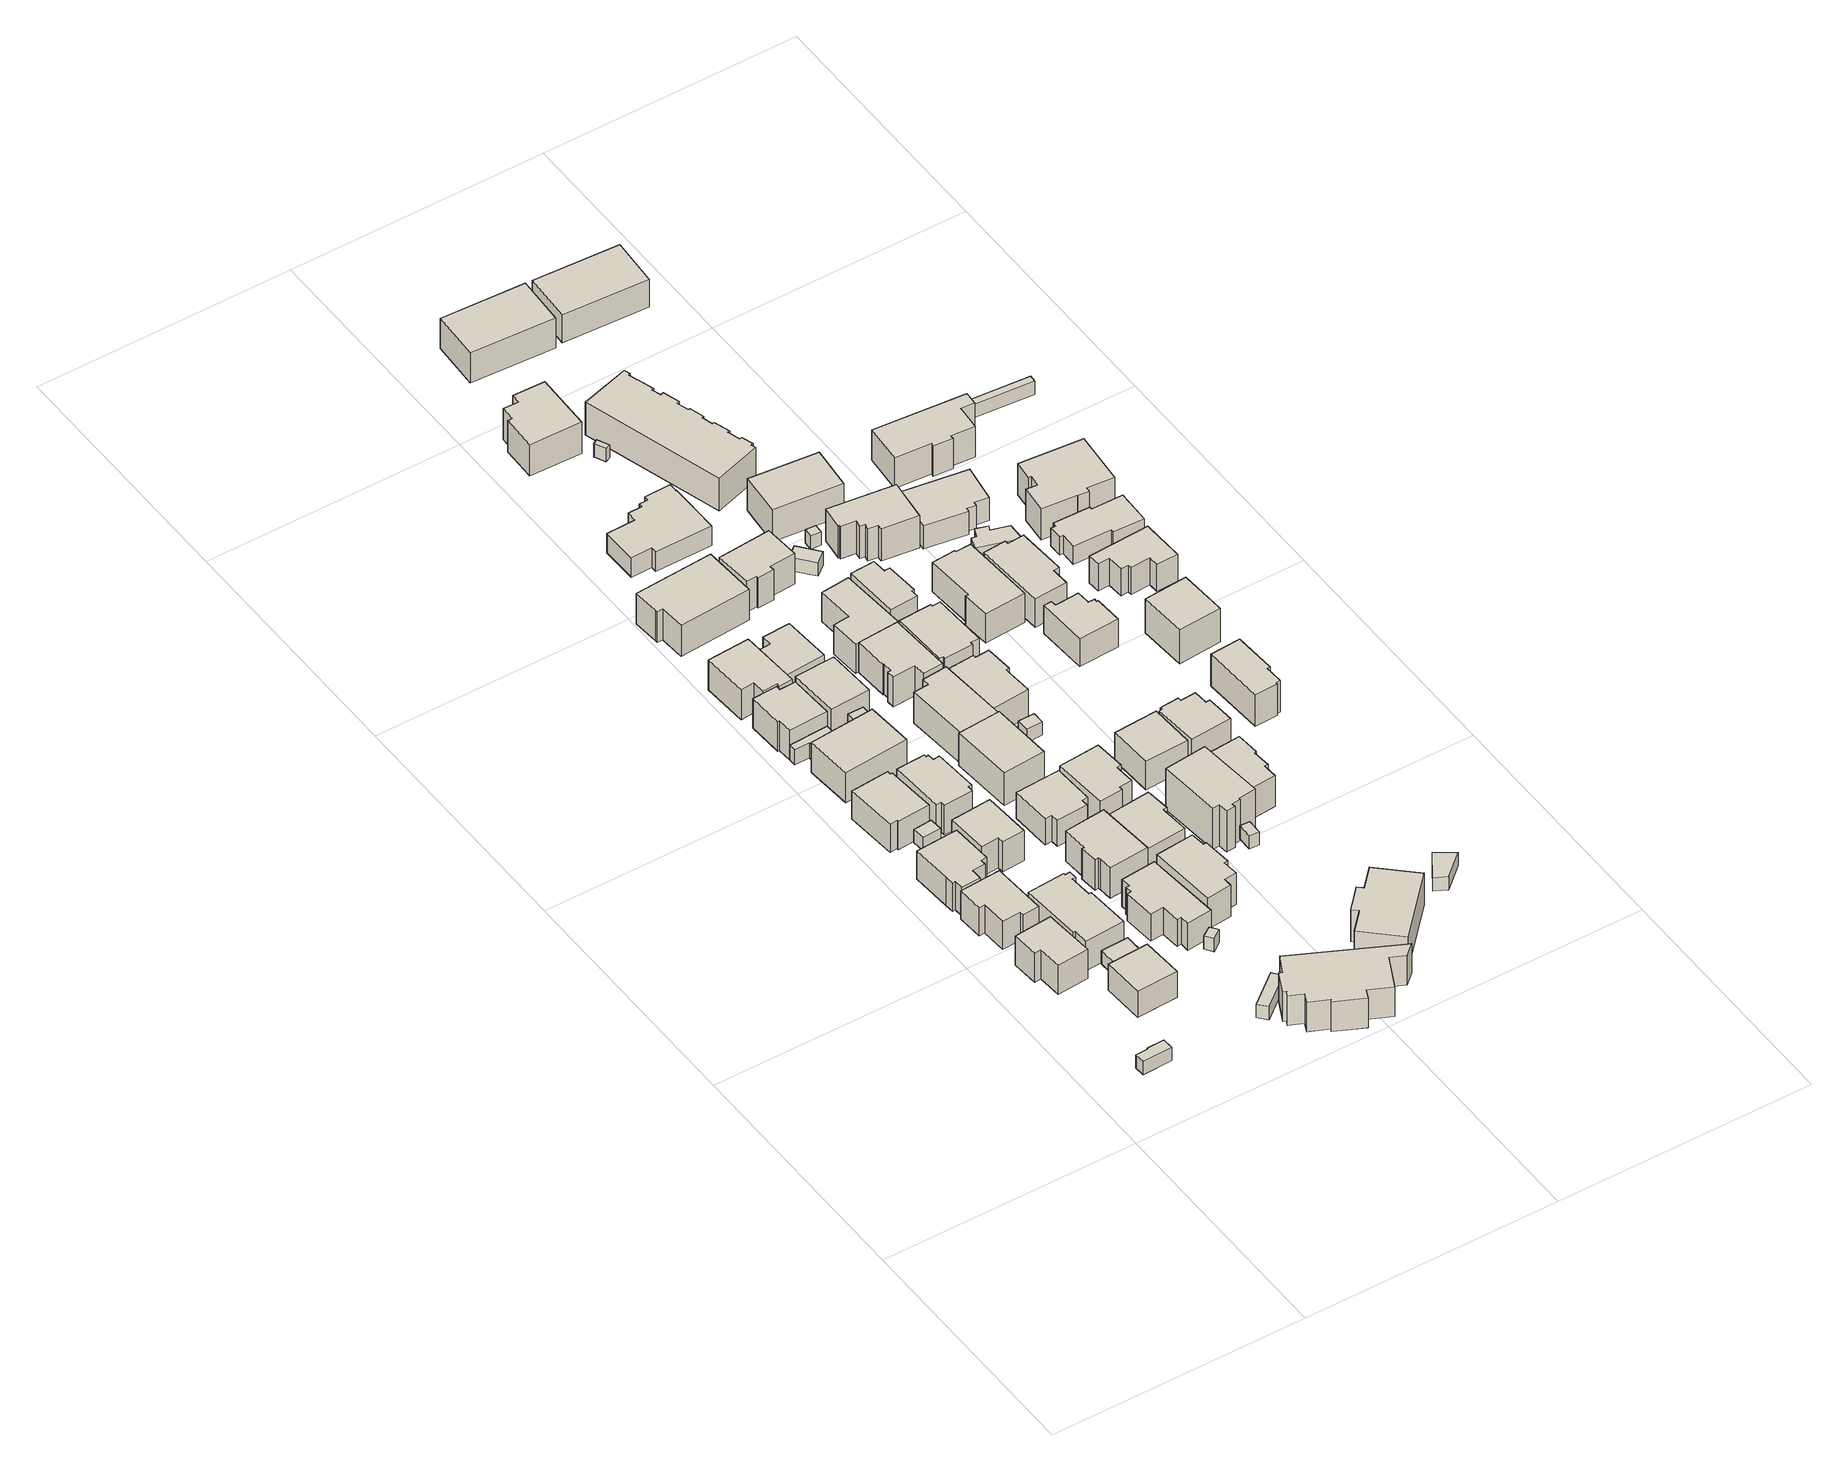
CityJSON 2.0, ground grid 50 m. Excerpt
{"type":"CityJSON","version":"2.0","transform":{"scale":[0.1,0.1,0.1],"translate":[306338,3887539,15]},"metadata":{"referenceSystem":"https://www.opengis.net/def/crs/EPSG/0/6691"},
"CityObjects":{
"building1":{"type":"Building","attributes":{"class":"3001","measuredHeight":2,"BuildingIDAttribute.prefecture":"22","BuildingIDAttribute.city":"22203","BuildingDetailAttribute.surveyYear":2015},"geometry":[{"type":"Solid","lod":"1","boundaries":[[[[0,1,2,3,4,5]],[[4,6,7,5]],[[3,8,6,4]],[[2,9,8,3]],[[1,10,9,2]],[[0,11,10,1]],[[5,7,11,0]],[[6,8,9,10,11,7]]]]}]},
"building2":{"type":"Building","attributes":{"class":"3001","measuredHeight":2,"BuildingIDAttribute.prefecture":"22","BuildingIDAttribute.city":"22203","BuildingDetailAttribute.surveyYear":2015},"geometry":[{"type":"Solid","lod":"1","boundaries":[[[[12,13,14,15,16,17]],[[16,18,19,17]],[[15,20,18,16]],[[14,21,20,15]],[[13,22,21,14]],[[12,23,22,13]],[[17,19,23,12]],[[18,20,21,22,23,19]]]]}]},
"building3":{"type":"Building","attributes":{"class":"3001","measuredHeight":2,"BuildingIDAttribute.prefecture":"22","BuildingIDAttribute.city":"22203","BuildingDetailAttribute.surveyYear":2015},"geometry":[{"type":"Solid","lod":"1","boundaries":[[[[24,25,26,27,28,29,30,31]],[[30,32,33,31]],[[29,34,32,30]],[[28,35,34,29]],[[27,36,35,28]],[[26,37,36,27]],[[25,38,37,26]],[[24,39,38,25]],[[31,33,39,24]],[[32,34,35,36,37,38,39,33]]]]}]},
"building4":{"type":"Building","attributes":{"class":"3001","measuredHeight":2,"BuildingIDAttribute.prefecture":"22","BuildingIDAttribute.city":"22203","BuildingDetailAttribute.surveyYear":2015},"geometry":[{"type":"Solid","lod":"1","boundaries":[[[[40,41,42,43]],[[42,44,45,43]],[[41,46,44,42]],[[40,47,46,41]],[[43,45,47,40]],[[44,46,47,45]]]]}]},
"building5":{"type":"Building","attributes":{"class":"3001","measuredHeight":2,"BuildingIDAttribute.prefecture":"22","BuildingIDAttribute.city":"22203","BuildingDetailAttribute.surveyYear":2015},"geometry":[{"type":"Solid","lod":"1","boundaries":[[[[48,49,50,51,52,53,54,55,56,57,58]],[[57,59,60,58]],[[56,61,59,57]],[[55,62,61,56]],[[54,63,62,55]],[[53,64,63,54]],[[52,65,64,53]],[[51,66,65,52]],[[50,67,66,51]],[[49,68,67,50]],[[48,69,68,49]],[[58,60,69,48]],[[59,61,62,63,64,65,66,67,68,69,60]]]]}]},
"building6":{"type":"Building","attributes":{"class":"3003","measuredHeight":2,"BuildingIDAttribute.prefecture":"22","BuildingIDAttribute.city":"22203","BuildingDetailAttribute.surveyYear":2015},"geometry":[{"type":"Solid","lod":"1","boundaries":[[[[70,71,72,73]],[[72,74,75,73]],[[71,76,74,72]],[[70,77,76,71]],[[73,75,77,70]],[[74,76,77,75]]]]}]},
"building7":{"type":"Building","attributes":{"class":"3001","measuredHeight":2,"BuildingIDAttribute.prefecture":"22","BuildingIDAttribute.city":"22203","BuildingDetailAttribute.surveyYear":2015},"geometry":[{"type":"Solid","lod":"1","boundaries":[[[[78,79,80,81,82,83,84,85,86,87,88,89]],[[88,90,91,89]],[[87,92,90,88]],[[86,93,92,87]],[[85,94,93,86]],[[84,95,94,85]],[[83,96,95,84]],[[82,97,96,83]],[[81,98,97,82]],[[80,99,98,81]],[[79,100,99,80]],[[78,101,100,79]],[[89,91,101,78]],[[90,92,93,94,95,96,97,98,99,100,101,91]]]]}]},
"building8":{"type":"Building","attributes":{"class":"3001","measuredHeight":2,"BuildingIDAttribute.prefecture":"22","BuildingIDAttribute.city":"22203","BuildingDetailAttribute.surveyYear":2015},"geometry":[{"type":"Solid","lod":"1","boundaries":[[[[102,103,104,105,106,107,108,109]],[[108,110,111,109]],[[107,112,110,108]],[[106,113,112,107]],[[105,114,113,106]],[[104,115,114,105]],[[103,116,115,104]],[[102,117,116,103]],[[109,111,117,102]],[[110,112,113,114,115,116,117,111]]]]}]},
"building9":{"type":"Building","attributes":{"class":"3003","measuredHeight":2,"BuildingIDAttribute.prefecture":"22","BuildingIDAttribute.city":"22203","BuildingDetailAttribute.surveyYear":2015},"geometry":[{"type":"Solid","lod":"1","boundaries":[[[[118,119,120,121]],[[120,122,123,121]],[[119,124,122,120]],[[118,125,124,119]],[[121,123,125,118]],[[122,124,125,123]]]]}]},
"building10":{"type":"Building","attributes":{"class":"3001","measuredHeight":2,"BuildingIDAttribute.prefecture":"22","BuildingIDAttribute.city":"22203","BuildingDetailAttribute.surveyYear":2015},"geometry":[{"type":"Solid","lod":"1","boundaries":[[[[126,127,128,129,130,131]],[[130,132,133,131]],[[129,134,132,130]],[[128,135,134,129]],[[127,136,135,128]],[[126,137,136,127]],[[131,133,137,126]],[[132,134,135,136,137,133]]]]}]},
"building11":{"type":"Building","attributes":{"class":"3003","measuredHeight":2,"BuildingIDAttribute.prefecture":"22","BuildingIDAttribute.city":"22203","BuildingDetailAttribute.surveyYear":2015},"geometry":[{"type":"Solid","lod":"1","boundaries":[[[[138,139,140,141,142,143]],[[142,144,145,143]],[[141,146,144,142]],[[140,147,146,141]],[[139,148,147,140]],[[138,149,148,139]],[[143,145,149,138]],[[144,146,147,148,149,145]]]]}]},
"building12":{"type":"Building","attributes":{"class":"3001","measuredHeight":2,"BuildingIDAttribute.prefecture":"22","BuildingIDAttribute.city":"22203","BuildingDetailAttribute.surveyYear":2015},"geometry":[{"type":"Solid","lod":"1","boundaries":[[[[138,143,150,151,152,153,154,155]],[[154,156,157,155]],[[153,158,156,154]],[[152,159,158,153]],[[151,160,159,152]],[[150,161,160,151]],[[143,162,161,150]],[[138,163,162,143]],[[155,157,163,138]],[[156,158,159,160,161,162,163,157]]]]}]},
"building13":{"type":"Building","attributes":{"class":"3003","measuredHeight":2,"BuildingIDAttribute.prefecture":"22","BuildingIDAttribute.city":"22203","BuildingDetailAttribute.surveyYear":2015},"geometry":[{"type":"Solid","lod":"1","boundaries":[[[[164,165,166,167,168]],[[167,169,170,168]],[[166,171,169,167]],[[165,172,171,166]],[[164,173,172,165]],[[168,170,173,164]],[[169,171,172,173,170]]]]}]},
"building14":{"type":"Building","attributes":{"class":"3001","measuredHeight":2,"BuildingIDAttribute.prefecture":"22","BuildingIDAttribute.city":"22203","BuildingDetailAttribute.surveyYear":2015},"geometry":[{"type":"Solid","lod":"1","boundaries":[[[[174,175,176,177]],[[176,178,179,177]],[[175,180,178,176]],[[174,181,180,175]],[[177,179,181,174]],[[178,180,181,179]]]]}]},
"building15":{"type":"Building","attributes":{"class":"3001","measuredHeight":2,"BuildingIDAttribute.prefecture":"22","BuildingIDAttribute.city":"22203","BuildingDetailAttribute.surveyYear":2015},"geometry":[{"type":"Solid","lod":"1","boundaries":[[[[182,183,184,185,186,187,188,189,190,191,192,193]],[[192,194,195,193]],[[191,196,194,192]],[[190,197,196,191]],[[189,198,197,190]],[[188,199,198,189]],[[187,200,199,188]],[[186,201,200,187]],[[185,202,201,186]],[[184,203,202,185]],[[183,204,203,184]],[[182,205,204,183]],[[193,195,205,182]],[[194,196,197,198,199,200,201,202,203,204,205,195]]]]}]},
"building16":{"type":"Building","attributes":{"class":"3001","measuredHeight":2,"BuildingIDAttribute.prefecture":"22","BuildingIDAttribute.city":"22203","BuildingDetailAttribute.surveyYear":2015},"geometry":[{"type":"Solid","lod":"1","boundaries":[[[[206,207,208,209,210,211,212,213]],[[212,214,215,213]],[[211,216,214,212]],[[210,217,216,211]],[[209,218,217,210]],[[208,219,218,209]],[[207,220,219,208]],[[206,221,220,207]],[[213,215,221,206]],[[214,216,217,218,219,220,221,215]]]]}]},
"building17":{"type":"Building","attributes":{"class":"3001","measuredHeight":2,"BuildingIDAttribute.prefecture":"22","BuildingIDAttribute.city":"22203","BuildingDetailAttribute.surveyYear":2015},"geometry":[{"type":"Solid","lod":"1","boundaries":[[[[222,223,224,225,226,227,228,229,230,231,232,233]],[[232,234,235,233]],[[231,236,234,232]],[[230,237,236,231]],[[229,238,237,230]],[[228,239,238,229]],[[227,240,239,228]],[[226,241,240,227]],[[225,242,241,226]],[[224,243,242,225]],[[223,244,243,224]],[[222,245,244,223]],[[233,235,245,222]],[[234,236,237,238,239,240,241,242,243,244,245,235]]]]}]},
"building18":{"type":"Building","attributes":{"class":"3001","measuredHeight":2,"BuildingIDAttribute.prefecture":"22","BuildingIDAttribute.city":"22203","BuildingDetailAttribute.surveyYear":2015},"geometry":[{"type":"Solid","lod":"1","boundaries":[[[[246,247,248,249]],[[248,250,251,249]],[[247,252,250,248]],[[246,253,252,247]],[[249,251,253,246]],[[250,252,253,251]]]]}]},
"building19":{"type":"Building","attributes":{"class":"3001","measuredHeight":2,"BuildingIDAttribute.prefecture":"22","BuildingIDAttribute.city":"22203","BuildingDetailAttribute.surveyYear":2015},"geometry":[{"type":"Solid","lod":"1","boundaries":[[[[254,255,256,257]],[[256,258,259,257]],[[255,260,258,256]],[[254,261,260,255]],[[257,259,261,254]],[[258,260,261,259]]]]}]},
"building20":{"type":"Building","attributes":{"class":"3001","measuredHeight":2,"BuildingIDAttribute.prefecture":"22","BuildingIDAttribute.city":"22203","BuildingDetailAttribute.surveyYear":2015},"geometry":[{"type":"Solid","lod":"1","boundaries":[[[[262,263,264,265,266,267,268,269,270]],[[269,271,272,270]],[[268,273,271,269]],[[267,274,273,268]],[[266,275,274,267]],[[265,276,275,266]],[[264,277,276,265]],[[263,278,277,264]],[[262,279,278,263]],[[270,272,279,262]],[[271,273,274,275,276,277,278,279,272]]]]}]},
"building21":{"type":"Building","attributes":{"class":"3001","measuredHeight":2,"BuildingIDAttribute.prefecture":"22","BuildingIDAttribute.city":"22203","BuildingDetailAttribute.surveyYear":2015},"geometry":[{"type":"Solid","lod":"1","boundaries":[[[[280,281,282,283]],[[282,284,285,283]],[[281,286,284,282]],[[280,287,286,281]],[[283,285,287,280]],[[284,286,287,285]]]]}]},
"building22":{"type":"Building","attributes":{"class":"3001","measuredHeight":2,"BuildingIDAttribute.prefecture":"22","BuildingIDAttribute.city":"22203","BuildingDetailAttribute.surveyYear":2015},"geometry":[{"type":"Solid","lod":"1","boundaries":[[[[288,289,290,291,292,293,294,295,296,297,298,299,300,301,302,303]],[[302,304,305,303]],[[301,306,304,302]],[[300,307,306,301]],[[299,308,307,300]],[[298,309,308,299]],[[297,310,309,298]],[[296,311,310,297]],[[295,312,311,296]],[[294,313,312,295]],[[293,314,313,294]],[[292,315,314,293]],[[291,316,315,292]],[[290,317,316,291]],[[289,318,317,290]],[[288,319,318,289]],[[303,305,319,288]],[[304,306,307,308,309,310,311,312,313,314,315,316,317,318,319,305]]]]}]},
"building23":{"type":"Building","attributes":{"class":"3001","measuredHeight":2,"BuildingIDAttribute.prefecture":"22","BuildingIDAttribute.city":"22203","BuildingDetailAttribute.surveyYear":2015},"geometry":[{"type":"Solid","lod":"1","boundaries":[[[[320,321,322,323,324,325,326]],[[325,327,328,326]],[[324,329,327,325]],[[323,330,329,324]],[[322,331,330,323]],[[321,332,331,322]],[[320,333,332,321]],[[326,328,333,320]],[[327,329,330,331,332,333,328]]]]}]},
"building24":{"type":"Building","attributes":{"class":"3001","measuredHeight":2,"BuildingIDAttribute.prefecture":"22","BuildingIDAttribute.city":"22203","BuildingDetailAttribute.surveyYear":2015},"geometry":[{"type":"Solid","lod":"1","boundaries":[[[[334,335,336,337,338,339]],[[338,340,341,339]],[[337,342,340,338]],[[336,343,342,337]],[[335,344,343,336]],[[334,345,344,335]],[[339,341,345,334]],[[340,342,343,344,345,341]]]]}]},
"building25":{"type":"Building","attributes":{"class":"3001","measuredHeight":2,"BuildingIDAttribute.prefecture":"22","BuildingIDAttribute.city":"22203","BuildingDetailAttribute.surveyYear":2015},"geometry":[{"type":"Solid","lod":"1","boundaries":[[[[346,347,348,349,350,351,352,353]],[[352,354,355,353]],[[351,356,354,352]],[[350,357,356,351]],[[349,358,357,350]],[[348,359,358,349]],[[347,360,359,348]],[[346,361,360,347]],[[353,355,361,346]],[[354,356,357,358,359,360,361,355]]]]}]},
"building26":{"type":"Building","attributes":{"class":"3001","measuredHeight":2,"BuildingIDAttribute.prefecture":"22","BuildingIDAttribute.city":"22203","BuildingDetailAttribute.surveyYear":2015},"geometry":[{"type":"Solid","lod":"1","boundaries":[[[[362,363,364,365,366,367,368,369,370,371]],[[370,372,373,371]],[[369,374,372,370]],[[368,375,374,369]],[[367,376,375,368]],[[366,377,376,367]],[[365,378,377,366]],[[364,379,378,365]],[[363,380,379,364]],[[362,381,380,363]],[[371,373,381,362]],[[372,374,375,376,377,378,379,380,381,373]]]]}]},
"building27":{"type":"Building","attributes":{"class":"3001","measuredHeight":2,"BuildingIDAttribute.prefecture":"22","BuildingIDAttribute.city":"22203","BuildingDetailAttribute.surveyYear":2015},"geometry":[{"type":"Solid","lod":"1","boundaries":[[[[382,383,384,385]],[[384,386,387,385]],[[383,388,386,384]],[[382,389,388,383]],[[385,387,389,382]],[[386,388,389,387]]]]}]},
"building28":{"type":"Building","attributes":{"class":"3001","measuredHeight":2,"BuildingIDAttribute.prefecture":"22","BuildingIDAttribute.city":"22203","BuildingDetailAttribute.surveyYear":2015},"geometry":[{"type":"Solid","lod":"1","boundaries":[[[[390,391,392,393,394,395]],[[394,396,397,395]],[[393,398,396,394]],[[392,399,398,393]],[[391,400,399,392]],[[390,401,400,391]],[[395,397,401,390]],[[396,398,399,400,401,397]]]]}]},
"building29":{"type":"Building","attributes":{"class":"3001","measuredHeight":2,"BuildingIDAttribute.prefecture":"22","BuildingIDAttribute.city":"22203","BuildingDetailAttribute.surveyYear":2015},"geometry":[{"type":"Solid","lod":"1","boundaries":[[[[402,403,404,405,406,407]],[[406,408,409,407]],[[405,410,408,406]],[[404,411,410,405]],[[403,412,411,404]],[[402,413,412,403]],[[407,409,413,402]],[[408,410,411,412,413,409]]]]}]},
"building30":{"type":"Building","attributes":{"class":"3001","measuredHeight":2,"BuildingIDAttribute.prefecture":"22","BuildingIDAttribute.city":"22203","BuildingDetailAttribute.surveyYear":2015},"geometry":[{"type":"Solid","lod":"1","boundaries":[[[[414,415,416,417,418,419,420,421]],[[420,422,423,421]],[[419,424,422,420]],[[418,425,424,419]],[[417,426,425,418]],[[416,427,426,417]],[[415,428,427,416]],[[414,429,428,415]],[[421,423,429,414]],[[422,424,425,426,427,428,429,423]]]]}]},
"building31":{"type":"Building","attributes":{"class":"3001","measuredHeight":2,"BuildingIDAttribute.prefecture":"22","BuildingIDAttribute.city":"22203","BuildingDetailAttribute.surveyYear":2015},"geometry":[{"type":"Solid","lod":"1","boundaries":[[[[430,431,432,433,434,435,436,437,438,439,440,441,442,443]],[[442,444,445,443]],[[441,446,444,442]],[[440,447,446,441]],[[439,448,447,440]],[[438,449,448,439]],[[437,450,449,438]],[[436,451,450,437]],[[435,452,451,436]],[[434,453,452,435]],[[433,454,453,434]],[[432,455,454,433]],[[431,456,455,432]],[[430,457,456,431]],[[443,445,457,430]],[[444,446,447,448,449,450,451,452,453,454,455,456,457,445]]]]}]},
"building32":{"type":"Building","attributes":{"class":"3001","measuredHeight":2,"BuildingIDAttribute.prefecture":"22","BuildingIDAttribute.city":"22203","BuildingDetailAttribute.surveyYear":2015},"geometry":[{"type":"Solid","lod":"1","boundaries":[[[[458,459,460,461,462,463,464,465,466,467]],[[466,468,469,467]],[[465,470,468,466]],[[464,471,470,465]],[[463,472,471,464]],[[462,473,472,463]],[[461,474,473,462]],[[460,475,474,461]],[[459,476,475,460]],[[458,477,476,459]],[[467,469,477,458]],[[468,470,471,472,473,474,475,476,477,469]]]]}]},
"building33":{"type":"Building","attributes":{"class":"3001","measuredHeight":2,"BuildingIDAttribute.prefecture":"22","BuildingIDAttribute.city":"22203","BuildingDetailAttribute.surveyYear":2015},"geometry":[{"type":"Solid","lod":"1","boundaries":[[[[478,479,480,481,482,483,484,485]],[[484,486,487,485]],[[483,488,486,484]],[[482,489,488,483]],[[481,490,489,482]],[[480,491,490,481]],[[479,492,491,480]],[[478,493,492,479]],[[485,487,493,478]],[[486,488,489,490,491,492,493,487]]]]}]},
"building34":{"type":"Building","attributes":{"class":"3001","measuredHeight":2,"BuildingIDAttribute.prefecture":"22","BuildingIDAttribute.city":"22203","BuildingDetailAttribute.surveyYear":2015},"geometry":[{"type":"Solid","lod":"1","boundaries":[[[[494,495,496,497,498,499]],[[498,500,501,499]],[[497,502,500,498]],[[496,503,502,497]],[[495,504,503,496]],[[494,505,504,495]],[[499,501,505,494]],[[500,502,503,504,505,501]]]]}]},
"building35":{"type":"Building","attributes":{"class":"3001","measuredHeight":2,"BuildingIDAttribute.prefecture":"22","BuildingIDAttribute.city":"22203","BuildingDetailAttribute.surveyYear":2015},"geometry":[{"type":"Solid","lod":"1","boundaries":[[[[506,507,508,509]],[[508,510,511,509]],[[507,512,510,508]],[[506,513,512,507]],[[509,511,513,506]],[[510,512,513,511]]]]}]},
"building36":{"type":"Building","attributes":{"class":"3002","measuredHeight":2,"BuildingIDAttribute.prefecture":"22","BuildingIDAttribute.city":"22203","BuildingDetailAttribute.surveyYear":2015},"geometry":[{"type":"Solid","lod":"1","boundaries":[[[[514,515,516,517,518,519,520,521]],[[520,522,523,521]],[[519,524,522,520]],[[518,525,524,519]],[[517,526,525,518]],[[516,527,526,517]],[[515,528,527,516]],[[514,529,528,515]],[[521,523,529,514]],[[522,524,525,526,527,528,529,523]]]]}]},
"building37":{"type":"Building","attributes":{"class":"3001","measuredHeight":2,"BuildingIDAttribute.prefecture":"22","BuildingIDAttribute.city":"22203","BuildingDetailAttribute.surveyYear":2015},"geometry":[{"type":"Solid","lod":"1","boundaries":[[[[530,531,532,533,534,535,536,537]],[[536,538,539,537]],[[535,540,538,536]],[[534,541,540,535]],[[533,542,541,534]],[[532,543,542,533]],[[531,544,543,532]],[[530,545,544,531]],[[537,539,545,530]],[[538,540,541,542,543,544,545,539]]]]}]},
"building38":{"type":"Building","attributes":{"class":"3001","measuredHeight":2,"BuildingIDAttribute.prefecture":"22","BuildingIDAttribute.city":"22203","BuildingDetailAttribute.surveyYear":2015},"geometry":[{"type":"Solid","lod":"1","boundaries":[[[[546,547,548,549,550,551,552,553]],[[552,554,555,553]],[[551,556,554,552]],[[550,557,556,551]],[[549,558,557,550]],[[548,559,558,549]],[[547,560,559,548]],[[546,561,560,547]],[[553,555,561,546]],[[554,556,557,558,559,560,561,555]]]]}]},
"building39":{"type":"Building","attributes":{"class":"3001","measuredHeight":2,"BuildingIDAttribute.prefecture":"22","BuildingIDAttribute.city":"22203","BuildingDetailAttribute.surveyYear":2015},"geometry":[{"type":"Solid","lod":"1","boundaries":[[[[562,563,564,565]],[[564,566,567,565]],[[563,568,566,564]],[[562,569,568,563]],[[565,567,569,562]],[[566,568,569,567]]]]}]},
"building40":{"type":"Building","attributes":{"class":"3001","measuredHeight":2,"BuildingIDAttribute.prefecture":"22","BuildingIDAttribute.city":"22203","BuildingDetailAttribute.surveyYear":2015},"geometry":[{"type":"Solid","lod":"1","boundaries":[[[[570,571,572,573,574,575,576,577,578,579]],[[578,580,581,579]],[[577,582,580,578]],[[576,583,582,577]],[[575,584,583,576]],[[574,585,584,575]],[[573,586,585,574]],[[572,587,586,573]],[[571,588,587,572]],[[570,589,588,571]],[[579,581,589,570]],[[580,582,583,584,585,586,587,588,589,581]]]]}]},
"building41":{"type":"Building","attributes":{"class":"3001","measuredHeight":2,"BuildingIDAttribute.prefecture":"22","BuildingIDAttribute.city":"22203","BuildingDetailAttribute.surveyYear":2015},"geometry":[{"type":"Solid","lod":"1","boundaries":[[[[590,591,592,593,594,595,596,597,598,599]],[[598,600,601,599]],[[597,602,600,598]],[[596,603,602,597]],[[595,604,603,596]],[[594,605,604,595]],[[593,606,605,594]],[[592,607,606,593]],[[591,608,607,592]],[[590,609,608,591]],[[599,601,609,590]],[[600,602,603,604,605,606,607,608,609,601]]]]}]},
"building42":{"type":"Building","attributes":{"class":"3001","measuredHeight":2,"BuildingIDAttribute.prefecture":"22","BuildingIDAttribute.city":"22203","BuildingDetailAttribute.surveyYear":2015},"geometry":[{"type":"Solid","lod":"1","boundaries":[[[[610,611,612,613]],[[612,614,615,613]],[[611,616,614,612]],[[610,617,616,611]],[[613,615,617,610]],[[614,616,617,615]]]]}]},
"building43":{"type":"Building","attributes":{"class":"3001","measuredHeight":2,"BuildingIDAttribute.prefecture":"22","BuildingIDAttribute.city":"22203","BuildingDetailAttribute.surveyYear":2015},"geometry":[{"type":"Solid","lod":"1","boundaries":[[[[618,619,620,621,622,623,624,625]],[[624,626,627,625]],[[623,628,626,624]],[[622,629,628,623]],[[621,630,629,622]],[[620,631,630,621]],[[619,632,631,620]],[[618,633,632,619]],[[625,627,633,618]],[[626,628,629,630,631,632,633,627]]]]}]},
"building44":{"type":"Building","attributes":{"class":"3003","measuredHeight":2,"BuildingIDAttribute.prefecture":"22","BuildingIDAttribute.city":"22203","BuildingDetailAttribute.surveyYear":2015},"geometry":[{"type":"Solid","lod":"1","boundaries":[[[[634,635,636,637]],[[636,638,639,637]],[[635,640,638,636]],[[634,641,640,635]],[[637,639,641,634]],[[638,640,641,639]]]]}]},
"building45":{"type":"Building","attributes":{"class":"3001","measuredHeight":2,"BuildingIDAttribute.prefecture":"22","BuildingIDAttribute.city":"22203","BuildingDetailAttribute.surveyYear":2015},"geometry":[{"type":"Solid","lod":"1","boundaries":[[[[642,643,644,645]],[[644,646,647,645]],[[643,648,646,644]],[[642,649,648,643]],[[645,647,649,642]],[[646,648,649,647]]]]}]},
"building46":{"type":"Building","attributes":{"class":"3001","measuredHeight":2,"BuildingIDAttribute.prefecture":"22","BuildingIDAttribute.city":"22203","BuildingDetailAttribute.surveyYear":2015},"geometry":[{"type":"Solid","lod":"1","boundaries":[[[[650,651,652,653]],[[652,654,655,653]],[[651,656,654,652]],[[650,657,656,651]],[[653,655,657,650]],[[654,656,657,655]]]]}]},
"building47":{"type":"Building","attributes":{"class":"3001","measuredHeight":2,"BuildingIDAttribute.prefecture":"22","BuildingIDAttribute.city":"22203","BuildingDetailAttribute.surveyYear":2015},"geometry":[{"type":"Solid","lod":"1","boundaries":[[[[658,659,660,661,662,663,664,665]],[[664,666,667,665]],[[663,668,666,664]],[[662,669,668,663]],[[661,670,669,662]],[[660,671,670,661]],[[659,672,671,660]],[[658,673,672,659]],[[665,667,673,658]],[[666,668,669,670,671,672,673,667]]]]}]},
"building48":{"type":"Building","attributes":{"class":"3001","measuredHeight":2,"BuildingIDAttribute.prefecture":"22","BuildingIDAttribute.city":"22203","BuildingDetailAttribute.surveyYear":2015},"geometry":[{"type":"Solid","lod":"1","boundaries":[[[[674,675,676,677,678,679,680,681,682,683,684,685,686,687,688,689,690,691,692,693,694,695,696,697,698,699]],[[698,700,701,699]],[[697,702,700,698]],[[696,703,702,697]],[[695,704,703,696]],[[694,705,704,695]],[[693,706,705,694]],[[692,707,706,693]],[[691,708,707,692]],[[690,709,708,691]],[[689,710,709,690]],[[688,711,710,689]],[[687,712,711,688]],[[686,713,712,687]],[[685,714,713,686]],[[684,715,714,685]],[[683,716,715,684]],[[682,717,716,683]],[[681,718,717,682]],[[680,719,718,681]],[[679,720,719,680]],[[678,721,720,679]],[[677,722,721,678]],[[676,723,722,677]],[[675,724,723,676]],[[674,725,724,675]],[[699,701,725,674]],[[700,702,703,704,705,706,707,708,709,710,711,712,713,714,715,716,717,718,719,720,721,722,723,724,725,701]]]]}]},
"building49":{"type":"Building","attributes":{"class":"3001","measuredHeight":2,"BuildingIDAttribute.prefecture":"22","BuildingIDAttribute.city":"22203","BuildingDetailAttribute.surveyYear":2015},"geometry":[{"type":"Solid","lod":"1","boundaries":[[[[726,727,728,729]],[[728,730,731,729]],[[727,732,730,728]],[[726,733,732,727]],[[729,731,733,726]],[[730,732,733,731]]]]}]},
"building50":{"type":"Building","attributes":{"class":"3001","measuredHeight":2,"BuildingIDAttribute.prefecture":"22","BuildingIDAttribute.city":"22203","BuildingDetailAttribute.surveyYear":2015},"geometry":[{"type":"Solid","lod":"1","boundaries":[[[[734,735,736,737]],[[736,738,739,737]],[[735,740,738,736]],[[734,741,740,735]],[[737,739,741,734]],[[738,740,741,739]]]]}]},
"building51":{"type":"Building","attributes":{"class":"3001","measuredHeight":2,"BuildingIDAttribute.prefecture":"22","BuildingIDAttribute.city":"22203","BuildingDetailAttribute.surveyYear":2015},"geometry":[{"type":"Solid","lod":"1","boundaries":[[[[742,743,744,745,746,747,748,749,750,751,752]],[[751,753,754,752]],[[750,755,753,751]],[[749,756,755,750]],[[748,757,756,749]],[[747,758,757,748]],[[746,759,758,747]],[[745,760,759,746]],[[744,761,760,745]],[[743,762,761,744]],[[742,763,762,743]],[[752,754,763,742]],[[753,755,756,757,758,759,760,761,762,763,754]]]]}]},
"building52":{"type":"Building","attributes":{"class":"3001","measuredHeight":2,"BuildingIDAttribute.prefecture":"22","BuildingIDAttribute.city":"22203","BuildingDetailAttribute.surveyYear":2015},"geometry":[{"type":"Solid","lod":"1","boundaries":[[[[764,765,766,767]],[[766,768,769,767]],[[765,770,768,766]],[[764,771,770,765]],[[767,769,771,764]],[[768,770,771,769]]]]}]},
"building53":{"type":"Building","attributes":{"class":"3001","measuredHeight":2,"BuildingIDAttribute.prefecture":"22","BuildingIDAttribute.city":"22203","BuildingDetailAttribute.surveyYear":2015},"geometry":[{"type":"Solid","lod":"1","boundaries":[[[[772,773,774,775,776,777,778,779,780,781,782,783]],[[782,784,785,783]],[[781,786,784,782]],[[780,787,786,781]],[[779,788,787,780]],[[778,789,788,779]],[[777,790,789,778]],[[776,791,790,777]],[[775,792,791,776]],[[774,793,792,775]],[[773,794,793,774]],[[772,795,794,773]],[[783,785,795,772]],[[784,786,787,788,789,790,791,792,793,794,795,785]]]]}]},
"building54":{"type":"Building","attributes":{"class":"3001","measuredHeight":2,"BuildingIDAttribute.prefecture":"22","BuildingIDAttribute.city":"22203","BuildingDetailAttribute.surveyYear":2015},"geometry":[{"type":"Solid","lod":"1","boundaries":[[[[796,797,798,799,800,801,802,803]],[[802,804,805,803]],[[801,806,804,802]],[[800,807,806,801]],[[799,808,807,800]],[[798,809,808,799]],[[797,810,809,798]],[[796,811,810,797]],[[803,805,811,796]],[[804,806,807,808,809,810,811,805]]]]}]},
"building55":{"type":"Building","attributes":{"class":"3001","measuredHeight":2,"BuildingIDAttribute.prefecture":"22","BuildingIDAttribute.city":"22203","BuildingDetailAttribute.surveyYear":2015},"geometry":[{"type":"Solid","lod":"1","boundaries":[[[[812,813,814,815,816,817,818,819,820,821]],[[820,822,823,821]],[[819,824,822,820]],[[818,825,824,819]],[[817,826,825,818]],[[816,827,826,817]],[[815,828,827,816]],[[814,829,828,815]],[[813,830,829,814]],[[812,831,830,813]],[[821,823,831,812]],[[822,824,825,826,827,828,829,830,831,823]]]]}]},
"building56":{"type":"Building","attributes":{"class":"3001","measuredHeight":2,"BuildingIDAttribute.prefecture":"22","BuildingIDAttribute.city":"22203","BuildingDetailAttribute.surveyYear":2015},"geometry":[{"type":"Solid","lod":"1","boundaries":[[[[832,833,834,835,836,837,838,839]],[[838,840,841,839]],[[837,842,840,838]],[[836,843,842,837]],[[835,844,843,836]],[[834,845,844,835]],[[833,846,845,834]],[[832,847,846,833]],[[839,841,847,832]],[[840,842,843,844,845,846,847,841]]]]}]},
"building57":{"type":"Building","attributes":{"class":"3003","measuredHeight":2,"BuildingIDAttribute.prefecture":"22","BuildingIDAttribute.city":"22203","BuildingDetailAttribute.surveyYear":2015},"geometry":[{"type":"Solid","lod":"1","boundaries":[[[[848,849,850,851,852,853,854,855]],[[854,856,857,855]],[[853,858,856,854]],[[852,859,858,853]],[[851,860,859,852]],[[850,861,860,851]],[[849,862,861,850]],[[848,863,862,849]],[[855,857,863,848]],[[856,858,859,860,861,862,863,857]]]]}]},
"building58":{"type":"Building","attributes":{"class":"3001","measuredHeight":2,"BuildingIDAttribute.prefecture":"22","BuildingIDAttribute.city":"22203","BuildingDetailAttribute.surveyYear":2015},"geometry":[{"type":"Solid","lod":"1","boundaries":[[[[864,865,866,867,868,869,870,871]],[[870,872,873,871]],[[869,874,872,870]],[[868,875,874,869]],[[867,876,875,868]],[[866,877,876,867]],[[865,878,877,866]],[[864,879,878,865]],[[871,873,879,864]],[[872,874,875,876,877,878,879,873]]]]}]},
"building59":{"type":"Building","attributes":{"class":"3001","measuredHeight":2,"BuildingIDAttribute.prefecture":"22","BuildingIDAttribute.city":"22203","BuildingDetailAttribute.surveyYear":2015},"geometry":[{"type":"Solid","lod":"1","boundaries":[[[[880,881,882,883,884,885,886,887]],[[886,888,889,887]],[[885,890,888,886]],[[884,891,890,885]],[[883,892,891,884]],[[882,893,892,883]],[[881,894,893,882]],[[880,895,894,881]],[[887,889,895,880]],[[888,890,891,892,893,894,895,889]]]]}]},
"building60":{"type":"Building","attributes":{"class":"3001","measuredHeight":2,"BuildingIDAttribute.prefecture":"22","BuildingIDAttribute.city":"22203","BuildingDetailAttribute.surveyYear":2015},"geometry":[{"type":"Solid","lod":"1","boundaries":[[[[896,897,898,899]],[[898,900,901,899]],[[897,902,900,898]],[[896,903,902,897]],[[899,901,903,896]],[[900,902,903,901]]]]}]},
"building61":{"type":"Building","attributes":{"class":"3001","measuredHeight":2,"BuildingIDAttribute.prefecture":"22","BuildingIDAttribute.city":"22203","BuildingDetailAttribute.surveyYear":2015},"geometry":[{"type":"Solid","lod":"1","boundaries":[[[[904,905,906,907]],[[906,908,909,907]],[[905,910,908,906]],[[904,911,910,905]],[[907,909,911,904]],[[908,910,911,909]]]]}]},
"building62":{"type":"Building","attributes":{"class":"3001","measuredHeight":2,"BuildingIDAttribute.prefecture":"22","BuildingIDAttribute.city":"22203","BuildingDetailAttribute.surveyYear":2015},"geometry":[{"type":"Solid","lod":"1","boundaries":[[[[912,913,914,915,916,917,918,919,920,921]],[[920,922,923,921]],[[919,924,922,920]],[[918,925,924,919]],[[917,926,925,918]],[[916,927,926,917]],[[915,928,927,916]],[[914,929,928,915]],[[913,930,929,914]],[[912,931,930,913]],[[921,923,931,912]],[[922,924,925,926,927,928,929,930,931,923]]]]}]},
"building63":{"type":"Building","attributes":{"class":"3001","measuredHeight":2,"BuildingIDAttribute.prefecture":"22","BuildingIDAttribute.city":"22203","BuildingDetailAttribute.surveyYear":2015},"geometry":[{"type":"Solid","lod":"1","boundaries":[[[[932,933,934,935,936,937,938,939,940,941]],[[940,942,943,941]],[[939,944,942,940]],[[938,945,944,939]],[[937,946,945,938]],[[936,947,946,937]],[[935,948,947,936]],[[934,949,948,935]],[[933,950,949,934]],[[932,951,950,933]],[[941,943,951,932]],[[942,944,945,946,947,948,949,950,951,943]]]]}]},
"building64":{"type":"Building","attributes":{"class":"3001","measuredHeight":2,"BuildingIDAttribute.prefecture":"22","BuildingIDAttribute.city":"22203","BuildingDetailAttribute.surveyYear":2015},"geometry":[{"type":"Solid","lod":"1","boundaries":[[[[952,953,954,955,956,957,958,959,960,961,962,963]],[[962,964,965,963]],[[961,966,964,962]],[[960,967,966,961]],[[959,968,967,960]],[[958,969,968,959]],[[957,970,969,958]],[[956,971,970,957]],[[955,972,971,956]],[[954,973,972,955]],[[953,974,973,954]],[[952,975,974,953]],[[963,965,975,952]],[[964,966,967,968,969,970,971,972,973,974,975,965]]]]}]},
"building65":{"type":"Building","attributes":{"class":"3001","measuredHeight":2,"BuildingIDAttribute.prefecture":"22","BuildingIDAttribute.city":"22203","BuildingDetailAttribute.surveyYear":2015},"geometry":[{"type":"Solid","lod":"1","boundaries":[[[[976,977,978,979,980,981,982,983,984,985,986,987]],[[986,988,989,987]],[[985,990,988,986]],[[984,991,990,985]],[[983,992,991,984]],[[982,993,992,983]],[[981,994,993,982]],[[980,995,994,981]],[[979,996,995,980]],[[978,997,996,979]],[[977,998,997,978]],[[976,999,998,977]],[[987,989,999,976]],[[988,990,991,992,993,994,995,996,997,998,999,989]]]]}]},
"building66":{"type":"Building","attributes":{"class":"3001","measuredHeight":2,"BuildingIDAttribute.prefecture":"22","BuildingIDAttribute.city":"22203","BuildingDetailAttribute.surveyYear":2015},"geometry":[{"type":"Solid","lod":"1","boundaries":[[[[1000,1001,1002,1003]],[[1002,1004,1005,1003]],[[1001,1006,1004,1002]],[[1000,1007,1006,1001]],[[1003,1005,1007,1000]],[[1004,1006,1007,1005]]]]}]}
},
"vertices":[
[158,153,2],[159,131,2],[101,129,2],[100,149,2],[124,150,2],[124,152,2],[124,150,32],[124,152,32],[100,149,32],[101,129,32],[159,131,32],[158,153,32],
[153,370,2],[91,365,2],[88,412,2],[75,411,2],[71,463,2],[145,469,2],[71,463,68],[145,469,68],[75,411,68],[88,412,68],[91,365,68],[153,370,68],
[143,500,3],[111,498,3],[110,506,3],[74,504,3],[71,553,3],[60,552,3],[57,603,3],[137,608,3],[57,603,67],[137,608,67],[60,552,67],[71,553,67],[74,504,67],[110,506,67],[111,498,67],[143,500,67],
[247,247,7],[166,243,7],[162,324,7],[242,328,7],[162,324,66],[242,328,66],[166,243,66],[247,247,66],
[50,722,3],[132,727,3],[137,645,3],[125,644,3],[126,633,3],[100,632,3],[101,610,3],[63,608,3],[62,626,3],[56,625,3],[55,642,3],[56,625,67],[55,642,67],[62,626,67],[63,608,67],[101,610,67],[100,632,67],[126,633,67],[125,644,67],[137,645,67],[132,727,67],[50,722,67],
[190,341,5],[189,384,5],[242,386,5],[243,342,5],[242,386,35],[243,342,35],[189,384,35],[190,341,35],
[145,535,4],[219,540,4],[219,536,4],[229,537,4],[230,521,4],[223,521,4],[226,477,4],[231,477,4],[237,390,4],[159,385,4],[157,414,4],[153,414,4],[157,414,71],[153,414,71],[159,385,71],[237,390,71],[231,477,71],[226,477,71],[223,521,71],[230,521,71],[229,537,71],[219,536,71],[219,540,71],[145,535,71],
[127,801,4],[63,796,4],[63,799,4],[48,798,4],[40,899,4],[115,905,4],[115,898,4],[119,898,4],[115,898,68],[119,898,68],[115,905,68],[40,899,68],[48,798,68],[63,799,68],[63,796,68],[127,801,68],
[131,772,5],[95,770,5],[93,795,5],[129,798,5],[93,795,35],[129,798,35],[95,770,35],[131,772,35],
[135,746,5],[214,752,5],[220,659,5],[176,656,5],[175,668,5],[140,665,5],[175,668,73],[140,665,73],[176,656,73],[220,659,73],[214,752,73],[135,746,73],
[109,1075,5],[110,1052,5],[62,1049,5],[62,1058,5],[33,1057,5],[33,1072,5],[33,1057,39],[33,1072,39],[62,1058,39],[62,1049,39],[110,1052,39],[109,1075,39],
[31,1100,5],[28,1100,5],[25,1169,5],[73,1171,5],[73,1162,5],[105,1163,5],[73,1162,72],[105,1163,72],[73,1171,72],[25,1169,72],[28,1100,72],[31,1100,72],[33,1072,72],[109,1075,72],
[388,182,10],[397,171,10],[386,152,10],[341,116,10],[326,132,10],[341,116,40],[326,132,40],[386,152,40],[397,171,40],[388,182,40],
[53,936,5],[46,1028,5],[173,1038,5],[180,946,5],[173,1038,73],[180,946,73],[46,1028,73],[53,936,73],
[127,897,6],[184,900,6],[184,895,6],[189,896,6],[190,883,6],[203,884,6],[209,797,6],[202,797,6],[202,785,6],[144,781,6],[144,790,6],[134,790,6],[144,790,73],[134,790,73],[144,781,73],[202,785,73],[202,797,73],[209,797,73],[203,884,73],[190,883,73],[189,896,73],[184,895,73],[184,900,73],[127,897,73],
[103,1169,6],[76,1167,6],[76,1174,6],[46,1172,6],[45,1197,6],[19,1195,6],[14,1284,6],[96,1289,6],[14,1284,74],[96,1289,74],[19,1195,74],[45,1197,74],[46,1172,74],[76,1174,74],[76,1167,74],[103,1169,74],
[374,337,5],[325,332,5],[324,350,5],[315,349,5],[312,386,5],[286,384,5],[281,446,5],[290,447,5],[288,460,5],[295,460,5],[293,479,5],[361,485,5],[293,479,66],[361,485,66],[295,460,66],[288,460,66],[290,447,66],[281,446,66],[286,384,66],[312,386,66],[315,349,66],[324,350,66],[325,332,66],[374,337,66],
[358,303,7],[347,318,7],[366,331,7],[377,317,7],[366,331,37],[377,317,37],[347,318,37],[358,303,37],
[144,1040,7],[144,1067,7],[175,1067,7],[175,1040,7],[175,1067,54],[175,1040,54],[144,1067,54],[144,1040,54],
[365,511,6],[287,505,6],[285,532,6],[284,535,6],[277,534,6],[274,569,6],[279,569,6],[275,619,6],[355,626,6],[275,619,75],[355,626,75],[279,569,75],[274,569,75],[277,534,75],[284,535,75],[285,532,75],[287,505,75],[365,511,75],
[194,1078,7],[116,1074,7],[111,1172,7],[189,1176,7],[111,1172,74],[189,1176,74],[116,1074,74],[194,1078,74],
[597,77,11],[575,58,11],[547,71,11],[516,7,11],[473,27,11],[465,9,11],[410,35,11],[413,40,11],[376,57,11],[384,75,11],[358,87,11],[363,96,11],[357,99,11],[377,141,11],[383,138,11],[400,173,11],[383,138,78],[400,173,78],[377,141,78],[357,99,78],[363,96,78],[358,87,78],[384,75,78],[376,57,78],[413,40,78],[410,35,78],[465,9,78],[473,27,78],[516,7,78],[547,71,78],[575,58,78],[597,77,78],
[155,1489,7],[161,1384,7],[20,1374,7],[17,1424,7],[6,1423,7],[6,1429,7],[2,1479,7],[6,1429,77],[2,1479,77],[6,1423,77],[17,1424,77],[20,1374,77],[161,1384,77],[155,1489,77],
[185,1198,7],[104,1192,7],[99,1267,7],[126,1269,7],[125,1289,7],[179,1292,7],[125,1289,63],[179,1292,63],[126,1269,63],[99,1267,63],[104,1192,63],[185,1198,63],
[351,753,7],[355,673,7],[343,672,7],[344,658,7],[283,655,7],[282,670,7],[268,669,7],[264,748,7],[268,669,66],[264,748,66],[282,670,66],[283,655,66],[344,658,66],[343,672,66],[355,673,66],[351,753,66],
[366,486,7],[441,493,7],[444,464,7],[450,465,7],[455,409,7],[448,408,7],[451,377,7],[426,375,7],[427,358,7],[378,353,7],[427,358,78],[378,353,78],[426,375,78],[451,377,78],[448,408,78],[455,409,78],[450,465,78],[444,464,78],[441,493,78],[366,486,78],
[347,790,7],[264,784,7],[255,905,7],[339,911,7],[255,905,81],[339,911,81],[264,784,81],[347,790,81],
[359,619,6],[444,627,6],[449,579,6],[441,579,6],[446,522,6],[368,515,6],[446,522,67],[368,515,67],[441,579,67],[449,579,67],[444,627,67],[359,619,67],
[339,913,7],[260,907,7],[250,1030,7],[280,1032,7],[279,1047,7],[328,1051,7],[279,1047,77],[328,1051,77],[280,1032,77],[250,1030,77],[260,907,77],[339,913,77],
[353,753,9],[433,759,9],[438,698,9],[429,697,9],[432,658,9],[407,656,9],[407,649,9],[361,645,9],[407,649,75],[361,645,75],[407,656,75],[432,658,75],[429,697,75],[438,698,75],[433,759,75],[353,753,75],
[205,1560,14],[94,1559,14],[94,1571,14],[53,1570,14],[52,1641,14],[108,1642,14],[108,1662,14],[135,1662,14],[135,1670,14],[152,1670,14],[152,1679,14],[203,1680,14],[203,1663,14],[204,1663,14],[203,1663,58],[204,1663,58],[203,1680,58],[152,1679,58],[152,1670,58],[135,1670,58],[135,1662,58],[108,1662,58],[108,1642,58],[52,1641,58],[53,1570,58],[94,1571,58],[94,1559,58],[205,1560,58],
[328,1062,8],[289,1059,8],[287,1082,8],[243,1080,8],[242,1095,8],[248,1095,8],[247,1114,8],[245,1113,8],[241,1180,8],[321,1185,8],[241,1180,76],[321,1185,76],[245,1113,76],[247,1114,76],[248,1095,76],[242,1095,76],[243,1080,76],[287,1082,76],[289,1059,76],[328,1062,76],
[263,1478,13],[268,1409,13],[217,1405,13],[218,1396,13],[186,1394,13],[186,1398,13],[165,1397,13],[160,1470,13],[165,1397,82],[160,1470,82],[186,1398,82],[186,1394,82],[218,1396,82],[217,1405,82],[268,1409,82],[263,1478,82],
[324,1187,8],[235,1180,8],[231,1239,8],[263,1242,8],[258,1314,8],[314,1319,8],[258,1314,74],[314,1319,74],[263,1242,74],[231,1239,74],[235,1180,74],[324,1187,74],
[377,887,8],[377,912,8],[409,912,8],[409,888,8],[409,912,38],[409,888,38],[377,912,38],[377,887,38],
[597,87,13],[531,148,13],[565,184,13],[554,194,13],[592,234,13],[602,225,13],[636,261,13],[703,199,13],[636,261,85],[703,199,85],[602,225,85],[592,234,85],[554,194,85],[565,184,85],[531,148,85],[597,87,85],
[331,1051,8],[384,1055,8],[385,1049,8],[412,1051,8],[416,997,8],[410,996,8],[414,937,8],[340,931,8],[414,937,70],[340,931,70],[410,996,70],[416,997,70],[412,1051,70],[385,1049,70],[384,1055,70],[331,1051,70],
[45,1859,19],[47,1927,19],[56,1927,19],[57,1955,19],[87,1954,19],[87,1972,19],[149,1970,19],[146,1856,19],[149,1970,90],[146,1856,90],[87,1972,90],[87,1954,90],[57,1955,90],[56,1927,90],[47,1927,90],[45,1859,90],
[558,470,11],[539,471,11],[540,500,11],[559,499,11],[540,500,41],[559,499,41],[539,471,41],[558,470,41],
[576,508,6],[541,504,6],[541,501,6],[524,499,6],[525,492,6],[507,490,6],[505,509,6],[492,508,6],[480,630,6],[563,638,6],[480,630,99],[563,638,99],[492,508,99],[505,509,99],[507,490,99],[525,492,99],[524,499,99],[541,501,99],[541,504,99],[576,508,99],
[325,1186,10],[390,1189,10],[390,1185,10],[406,1186,10],[411,1078,10],[394,1077,10],[394,1072,10],[337,1069,10],[337,1074,10],[330,1074,10],[337,1074,76],[330,1074,76],[337,1069,76],[394,1072,76],[394,1077,76],[411,1078,76],[406,1186,76],[390,1185,76],[390,1189,76],[325,1186,76],
[176,1818,23],[166,1814,23],[156,1835,23],[165,1840,23],[156,1835,53],[165,1840,53],[166,1814,53],[176,1818,53],
[318,1319,10],[366,1322,10],[368,1294,10],[379,1295,10],[384,1229,10],[379,1229,10],[380,1214,10],[325,1210,10],[380,1214,81],[325,1210,81],[379,1229,81],[384,1229,81],[379,1295,81],[368,1294,81],[366,1322,81],[318,1319,81],
[331,1419,15],[309,1401,15],[277,1439,15],[299,1457,15],[277,1439,45],[299,1457,45],[309,1401,45],[331,1419,45],
[559,776,8],[563,689,8],[478,685,8],[474,771,8],[478,685,72],[474,771,72],[563,689,72],[559,776,72],
[350,1470,24],[349,1452,24],[329,1453,24],[330,1471,24],[329,1453,54],[330,1471,54],[349,1452,54],[350,1470,54],
[568,639,9],[635,644,9],[638,598,9],[634,597,9],[637,562,9],[630,562,9],[632,534,9],[577,529,9],[632,534,79],[577,529,79],[630,562,79],[637,562,79],[634,597,79],[638,598,79],[635,644,79],[568,639,79],
[174,1887,22],[269,1915,22],[273,1903,22],[269,1902,22],[274,1885,22],[275,1885,22],[285,1852,22],[281,1851,22],[287,1833,22],[293,1835,22],[303,1803,22],[298,1801,22],[305,1779,22],[308,1780,22],[317,1751,22],[313,1750,22],[319,1729,22],[323,1730,22],[333,1699,22],[329,1698,22],[336,1674,22],[341,1675,22],[348,1652,22],[344,1651,22],[347,1642,22],[256,1614,22],[347,1642,96],[256,1614,96],[344,1651,96],[348,1652,96],[341,1675,96],[336,1674,96],[329,1698,96],[333,1699,96],[323,1730,96],[319,1729,96],[313,1750,96],[317,1751,96],[308,1780,96],[305,1779,96],[298,1801,96],[303,1803,96],[293,1835,96],[287,1833,96],[281,1851,96],[285,1852,96],[275,1885,96],[274,1885,96],[269,1902,96],[273,1903,96],[269,1915,96],[174,1887,96],
[253,2183,22],[248,2086,22],[85,2095,22],[90,2191,22],[85,2095,90],[90,2191,90],[248,2086,90],[253,2183,90],
[427,1575,24],[419,1490,24],[286,1503,24],[294,1588,24],[286,1503,96],[294,1588,96],[419,1490,96],[427,1575,96],
[562,771,10],[568,772,10],[567,776,10],[576,777,10],[605,779,10],[605,772,10],[635,774,10],[637,746,10],[645,746,10],[649,690,10],[568,685,10],[649,690,75],[568,685,75],[645,746,75],[637,746,75],[635,774,75],[605,772,75],[605,779,75],[576,777,75],[567,776,75],[568,772,75],[562,771,75],
[765,268,15],[800,244,15],[755,205,15],[732,217,15],[755,205,45],[732,217,45],[800,244,45],[765,268,45],
[493,1445,18],[483,1362,18],[413,1371,18],[414,1380,18],[395,1383,18],[397,1394,18],[387,1395,18],[389,1409,18],[361,1412,18],[361,1416,18],[359,1416,18],[364,1461,18],[359,1416,91],[364,1461,91],[361,1416,91],[361,1412,91],[389,1409,91],[387,1395,91],[397,1394,91],[395,1383,91],[414,1380,91],[413,1371,91],[483,1362,91],[493,1445,91],
[533,1125,10],[452,1120,10],[448,1174,10],[454,1174,10],[447,1271,10],[494,1274,10],[495,1271,10],[524,1272,10],[495,1271,76],[524,1272,76],[494,1274,76],[447,1271,76],[454,1174,76],[448,1174,76],[452,1120,76],[533,1125,76],
[548,986,12],[543,1085,12],[559,1086,12],[560,1075,12],[607,1078,12],[609,1051,12],[621,1051,12],[621,1045,12],[624,1045,12],[627,990,12],[624,1045,75],[627,990,75],[621,1045,75],[621,1051,75],[609,1051,75],[607,1078,75],[560,1075,75],[559,1086,75],[543,1085,75],[548,986,75],
[530,1242,13],[574,1245,13],[574,1238,13],[607,1240,13],[613,1143,13],[601,1142,13],[603,1107,13],[539,1103,13],[603,1107,78],[539,1103,78],[601,1142,78],[613,1143,78],[607,1240,78],[574,1238,78],[574,1245,78],[530,1242,78],
[616,1292,14],[615,1255,14],[538,1280,14],[546,1303,14],[555,1301,14],[563,1318,14],[586,1311,14],[582,1302,14],[586,1311,54],[582,1302,54],[563,1318,54],[555,1301,54],[546,1303,54],[538,1280,54],[615,1255,54],[616,1292,54],
[702,828,12],[761,832,12],[766,749,12],[760,748,12],[762,713,12],[753,712,12],[753,709,12],[709,707,12],[753,709,84],[709,707,84],[753,712,84],[762,713,84],[760,748,84],[766,749,84],[761,832,84],[702,828,84],
[623,1423,22],[612,1349,22],[585,1353,22],[584,1345,22],[567,1348,22],[566,1340,22],[484,1353,22],[497,1442,22],[484,1353,74],[497,1442,74],[566,1340,74],[567,1348,74],[584,1345,74],[585,1353,74],[612,1349,74],[623,1423,74],
[433,2173,27],[427,2077,27],[261,2086,27],[266,2182,27],[261,2086,90],[266,2182,90],[427,2077,90],[433,2173,90],
[683,994,11],[767,1000,11],[773,907,11],[689,901,11],[773,907,88],[689,901,88],[767,1000,88],[683,994,88],
[790,1147,14],[794,1064,14],[752,1063,14],[751,1082,14],[713,1080,14],[712,1087,14],[697,1086,14],[695,1118,14],[672,1117,14],[671,1141,14],[672,1117,75],[671,1141,75],[695,1118,75],[697,1086,75],[712,1087,75],[713,1080,75],[751,1082,75],[752,1063,75],[794,1064,75],[790,1147,75],
[707,1557,26],[705,1531,26],[679,1533,26],[675,1484,26],[629,1488,26],[629,1481,26],[592,1484,26],[593,1490,26],[523,1495,26],[529,1572,26],[523,1495,95],[529,1572,95],[593,1490,95],[592,1484,95],[629,1481,95],[629,1488,95],[675,1484,95],[679,1533,95],[705,1531,95],[707,1557,95],
[748,1255,14],[748,1250,14],[809,1249,14],[807,1182,14],[747,1184,14],[747,1190,14],[673,1192,14],[674,1223,14],[667,1223,14],[667,1249,14],[677,1249,14],[677,1257,14],[677,1249,55],[677,1257,55],[667,1249,55],[667,1223,55],[674,1223,55],[673,1192,55],[747,1190,55],[747,1184,55],[807,1182,55],[809,1249,55],[748,1250,55],[748,1255,55],
[665,1320,17],[687,1318,17],[689,1340,17],[684,1340,17],[688,1378,17],[811,1367,17],[802,1262,17],[750,1267,17],[749,1258,17],[727,1260,17],[727,1261,17],[660,1267,17],[727,1261,88],[660,1267,88],[727,1260,88],[749,1258,88],[750,1267,88],[802,1262,88],[811,1367,88],[688,1378,88],[684,1340,88],[689,1340,88],[687,1318,88],[665,1320,88],
[673,1564,29],[674,1578,29],[838,1565,29],[837,1551,29],[838,1565,59],[837,1551,59],[674,1578,59],[673,1564,59]
]}
